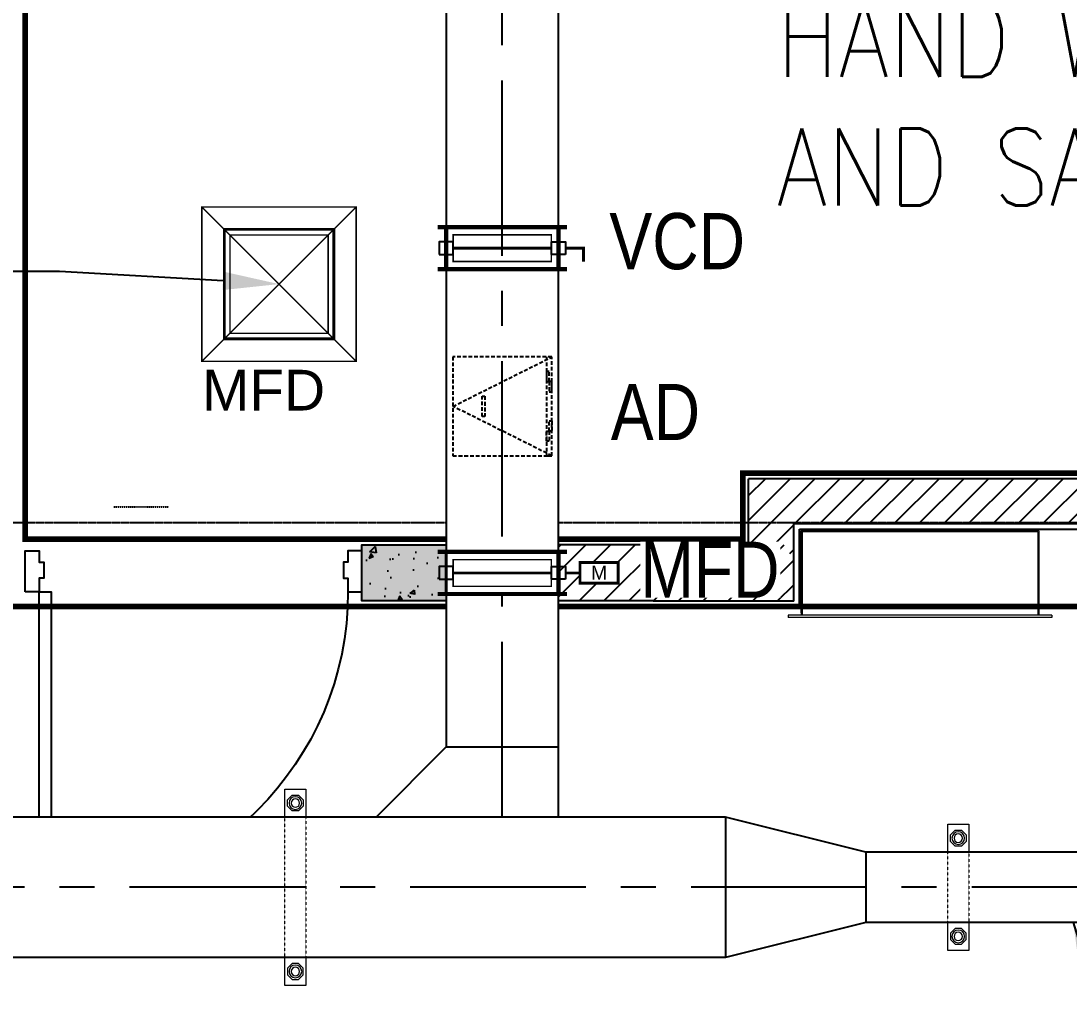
# Model space of a CAD drawing. Header units: metres. Extents: x 841183 to 1048542, y 259326 to 317714.
# Drawn here: x 954808 to 958542, y 299463 to 302969 of the extents above; entities that cross this region are included whole.
import ezdxf
from ezdxf import colors
from ezdxf.entities.mleader import LeaderData, LeaderLine
from ezdxf.math import Vec2, Vec3

# ---------------------------------------------------------------- set-up
doc = ezdxf.new("R2010")
doc.units = ezdxf.units.M
doc.set_wipeout_variables(frame=1)
for name, pattern in [('( Hidden )', [0.375, 0.25, -0.125]), ('CENTER', [2, 1.25, -0.25, 0.25, -0.25]), ('CROSS', [0.39, 0.26, -0.13]), ('DASHED2', [0.375, 0.25, -0.125]), ('HID', [0.345, 0.225, -0.12]), ('HIDDEN', [0.375, 0.25, -0.125]), ('PHANTOM', [2.5, 1.25, -0.25, 0.25, -0.25, 0.25, -0.25]), ('VILLA AXIS$0$CENTER', [2, 1.25, -0.25, 0.25, -0.25])]:
    doc.linetypes.add(name, pattern=pattern)
for name, color, linetype in [('0_ACCESS DOOR', 7, 'Continuous'), ('0_DAMPERS', 160, 'Continuous'), ('0_EXTRACT AIR DUCT', 236, 'Continuous'), ('0_HVAC TEXT', 7, 'Continuous'), ('1-TEXT', 3, 'Continuous'), ('A-AXIS LINE', 253, 'Continuous'), ('A-FIXTURES', 252, 'Continuous'), ('A-FURNITURE', 252, 'Continuous'), ('A-SECT-PATT', 9, 'Continuous'), ('A-TEXT', 252, 'Continuous'), ('A-WALL-2', 252, 'Continuous'), ('G-DIM', 1, 'Continuous'), ('Mech. Cut-out', 252, 'Continuous'), ('MOTORIZED DAMPER', 10, 'Continuous'), ('PAMCAD-PROJECTION', 7, 'Continuous'), ('RETURN AIR DUCT', 160, 'HIDDEN'), ('SUPPLY AIR DUCT', 82, 'Continuous'), ('TIP - BEAM-CONC', 6, 'Continuous'), ('TIP - DOOR2', 252, 'Continuous')]:
    doc.layers.add(name, color=color, linetype=linetype)
for name, color, linetype, lineweight in [('0_FA DUCT', 130, 'Continuous', 0), ('0_HVAC-OPENING', 126, 'Continuous', 0), ('HANGER', 252, 'Continuous', 0)]:
    doc.layers.add(name, color=color, linetype=linetype, lineweight=lineweight)
for name, color, linetype, transparency in [('A-HATCH', 252, 'Continuous', 0.6), ('A-HATCH SOLID', 253, 'Continuous', 0.6), ('A-REFLECT DOWN', 252, 'Continuous', 0.6), ('CENTER LINE', 252, 'CENTER', 0.6)]:
    doc.layers.add(name, color=color, linetype=linetype, transparency=transparency)
doc.styles.add('AIRAL', font='arial.ttf', dxfattribs={"height": 6.14})
doc.styles.add('romans', font='romans.shx', dxfattribs={"width": 0.85})
doc.styles.get("Standard").update_dxf_attribs({"font": 'ARIALN.TTF'})
doc.dimstyles.get("Standard").update_dxf_attribs({"dimtxt": 200, "dimasz": 150, "dimexe": 150, "dimexo": 150, "dimgap": 100, "dimtad": 0, "dimtih": 1, "dimtoh": 1, "dimdec": 0, "dimzin": 0, "dimdsep": 46, "dimtxsty": 'Standard', "dimcen": 0.09, "dimadec": 0, "dimazin": 0, "dimtfac": 1, "dimtdec": 0, "dimtofl": 0, "dimtmove": 0, "dimatfit": 3, "dimfxl": 1, "dimtolj": 1, "dimtzin": 0, "dimarcsym": 0})

# ---------------------------------------------------------------- blocks, each defined once
blk = doc.blocks.new('*U46')
blk.add_wipeout([(-150.0000898833387, 75.0002216750288), (250, 74.99999934382492), (250, -6.561749614775181e-07), (326.9809762586374, 0.44946596663771743), (326.9809762586374, 37.27518680779008), (462.80930242035515, 37.27518680779008), (462.80930242035515, -36.37625487451453), (326.9809762586374, -36.37625487451453), (326.9809762586374, 0.44946596663771743), (250, -6.561749614775181e-07), (250, -75.00000065617508), (-150.0000898833387, -74.99977832497109)])
at = {"layer": '0_DAMPERS', "color": 8, "linetype": 'HIDDEN', "ltscale": 150, "const_width": 5}
blk.add_lwpolyline([(-125.0000898833387, -47.49977832497098), (225, -47.50000065617496), (225, 47.49999934382504), (-125.0000898833387, 47.50022167502902)], close=True, dxfattribs=at)
at = {"layer": '0_DAMPERS', "color": 8}
for points in [[(-175.0000898833387, -22.49977832497098), (-125.0000898833387, -22.49977832497098), (-125.0000898833387, 22.50022167502902), (-175.0000898833387, 22.50022167502902)], [(275, -22.50000065617496), (225, -22.50000065617496), (225, 22.49999934382504), (275, 22.49999934382504)]]:
    blk.add_lwpolyline(points, close=True, dxfattribs=at)
at = {"layer": '0_DAMPERS', "color": 8, "ltscale": 100, "const_width": 10}
blk.add_lwpolyline([(275, -6.561749614775181e-07), (326.9809762586374, -6.561749614775181e-07), (326.9809762586374, -6.561749614775181e-07)], dxfattribs=at)
at = {"layer": 'MOTORIZED DAMPER', "const_width": 15}
for points in [[(-180.0000898833387, 75.00022167502902), (280, 74.99999934382504)], [(250, -75.00000065617496), (250, 74.99999934382504)], [(-180.0000898833387, -74.99977832497098), (280, -75.00000065617496)]]:
    blk.add_lwpolyline(points, dxfattribs=at)
at = {"layer": 'MOTORIZED DAMPER', "ltscale": 100, "const_width": 10}
for points in [[(-150.0000898833387, -74.99977832497098), (-150.0000898833387, 75.00022167502902)], [(225, -6.561749614775181e-07), (-125.0000898833387, 0.0002216750290244818)]]:
    blk.add_lwpolyline(points, dxfattribs=at)
blk.add_lwpolyline([(326.9809762586374, 37.27518680779031), (462.8093024203554, 37.27518680779031), (462.8093024203554, -36.37625487451442), (326.9809762586374, -36.37625487451442)], close=True, dxfattribs=at)
at = {"layer": '0_HVAC TEXT', "insert": (394.8951393394964, 0.4494659666379448), "char_height": 50, "width": 53.39904502046384, "attachment_point": 5, "style": 'AIRAL'}
blk.add_mtext('{\\fArial|b0|i0|c0|p34;M}', dxfattribs=at)
blk = doc.blocks.new('AD')
at = {"layer": '0_ACCESS DOOR', "linetype": 'HID', "ltscale": 50}
for p, q in [((-2.91038304567337e-11, 0), (300, 149.9999999999418)), ((300, -150), (-2.91038304567337e-11, 0))]:
    blk.add_line(p, q, dxfattribs=at)
for points in [[(-2.91038304567337e-11, -150), (300, -150), (300, 149.9999999999418), (-2.91038304567337e-11, 149.9999999999418)], [(300, 149.9999999999418), (283.7066723464191, 149.9999999999418), (283.7066723464191, -150), (300, -150)], [(284, 74.99999999995634), (292, 74.99999999995634), (292, 105.5577556421092), (284, 105.5577556421092)], [(292, 44.44224435780347), (300, 44.44224435780347), (300, 74.99999999995634), (292, 74.99999999995634)], [(88.65406926989226, 30.55775564212377), (96.65406926989226, 30.55775564212376), (96.65406926989226, -30.55775564218198), (88.65406926989226, -30.55775564218197)], [(292, -44.44224435786168), (300, -44.44224435786168), (300, -75.00000000001455), (292, -75.00000000001455)], [(284, -75.00000000001455), (292, -75.00000000001455), (292, -105.5577556421674), (284, -105.5577556421674)]]:
    blk.add_lwpolyline(points, close=True, dxfattribs=at)
blk = doc.blocks.new('*U47')
at = {"layer": '0_DAMPERS', "const_width": 15}
for points in [[(13439.73719365578, -17705.23568421178), (13899.73721902107, -17705.23568421178)], [(13469.73719365578, -17855.23568421178), (13469.73719365578, -17705.23568421178)], [(13869.73721902107, -17855.23568421178), (13869.73721902107, -17705.23568421178)], [(13439.73719365578, -17855.23568421178), (13899.73721902107, -17855.23568421178)]]:
    blk.add_lwpolyline(points, dxfattribs=at)
at = {"layer": '0_DAMPERS', "color": 8, "linetype": 'HIDDEN', "ltscale": 150, "const_width": 5}
blk.add_lwpolyline([(13494.73719365578, -17827.73568421176), (13844.73721902107, -17827.73568421176), (13844.73721902107, -17732.73568421176), (13494.73719365578, -17732.73568421176)], close=True, dxfattribs=at)
at = {"layer": '0_DAMPERS', "color": 8}
for points in [[(13444.73719365578, -17802.73568421177), (13494.73719365578, -17802.73568421177), (13494.73719365578, -17757.73568421176), (13444.73719365578, -17757.73568421176)], [(13894.73721902107, -17802.73568421177), (13844.73721902107, -17802.73568421177), (13844.73721902107, -17757.73568421176), (13894.73721902107, -17757.73568421176)]]:
    blk.add_lwpolyline(points, close=True, dxfattribs=at)
at = {"layer": '0_DAMPERS', "linetype": 'PHANTOM', "ltscale": 100, "const_width": 10}
blk.add_lwpolyline([(13844.73721902107, -17780.23568421176), (13494.73719365578, -17780.23568421176)], dxfattribs=at)
at = {"layer": '0_DAMPERS', "ltscale": 100, "const_width": 10}
blk.add_lwpolyline([(13894.73721902107, -17780.23568421176), (13959.00010657923, -17780.23568421176), (13959.00010657923, -17828.02209080194)], dxfattribs=at)
blk = doc.blocks.new('*U76')
at = {"layer": 'HANGER', "ltscale": 20}
for points in [[(0, 75), (-200, 75), (-200, -75), (0, -75)], [(1000.000069138594, -75.00631244189546), (1200.000069138594, -75.00631244189546), (1200.000069138594, 74.99368755810454), (1000.000069138594, 74.99368755810454)], [(0, -15), (0, 15)], [(1000.000069138594, -15.00631244207008), (1000.000069138594, 14.99368755792992)]]:
    blk.add_lwpolyline(points, dxfattribs=at)
at = {"layer": 'HANGER', "linetype": 'HIDDEN', "ltscale": 0.0008}
for points in [[(1000.000069138594, 74.99368755810454), (0, 75)], [(0, -75), (1000.000069138594, -75.00631244189546)]]:
    blk.add_lwpolyline(points, dxfattribs=at)
at = {"layer": 'HANGER', "ltscale": 20}
for points in [[(-76.72115865629166, 56.19766863621771), (-123.2766075234395, 56.19766863645054), (-156.1962811185513, 23.27799504133873), (-156.1962811183184, -23.27745382580906), (-123.2766075234395, -56.19712742092088), (-76.72115865629166, -56.19712742115371), (-43.80148506094702, -23.27745382580906), (-43.80148506117985, 23.2779950411059)], [(1076.721227794886, 56.19135619438045), (1123.276676662033, 56.19135619461328), (1156.196350257145, 23.27168259950147), (1156.196350256912, -23.28376626764632), (1123.276676662033, -56.20343986275814), (1076.721227794886, -56.20343986299097), (1043.801554199541, -23.28376626764632), (1043.801554199774, 23.27168259926864)]]:
    blk.add_lwpolyline(points, close=True, dxfattribs=at)
for centre, radius in [((-99.99755224213004, 0.0005930987535975873), 45.00000000000301), ((-99.99755224213004, 0.0005930987535975873), 30.00000000001519), ((1099.997621380724, -0.005719343083659885), 45.00000000000301), ((1099.997621380724, -0.005719343083659885), 30.00000000001519)]:
    blk.add_circle(centre, radius, dxfattribs=at)
blk = doc.blocks.new('*U77')
at = {"layer": 'HANGER', "ltscale": 20}
for points in [[(0, 75), (-200, 75), (-200, -75), (0, -75)], [(499.9999999986032, -75.00631244189557), (699.9999999986031, -75.00631244189557), (699.9999999986031, 74.99368755810443), (499.9999999986032, 74.99368755810443)], [(0, -15), (0, 15)], [(499.9999999986032, -15.00631244207019), (499.9999999986032, 14.99368755792981)]]:
    blk.add_lwpolyline(points, dxfattribs=at)
at = {"layer": 'HANGER', "linetype": 'HIDDEN', "ltscale": 0.0008}
for points in [[(499.9999999986032, 74.99368755810443), (0, 75)], [(0, -75), (499.9999999986032, -75.00631244189557)]]:
    blk.add_lwpolyline(points, dxfattribs=at)
at = {"layer": 'HANGER', "ltscale": 20}
for points in [[(-76.72115865629166, 56.19766863621771), (-123.2766075234395, 56.19766863645054), (-156.1962811185513, 23.27799504133873), (-156.1962811183184, -23.27745382580906), (-123.2766075234395, -56.19712742092088), (-76.72115865629166, -56.19712742115371), (-43.80148506094702, -23.27745382580906), (-43.80148506117985, 23.2779950411059)], [(576.7211586548948, 56.19135619438034), (623.2766075220426, 56.19135619461317), (656.1962811171544, 23.27168259950136), (656.1962811169216, -23.28376626764643), (623.2766075220426, -56.20343986275825), (576.7211586548948, -56.20343986299108), (543.8014850595501, -23.28376626764643), (543.801485059783, 23.27168259926853)]]:
    blk.add_lwpolyline(points, close=True, dxfattribs=at)
for centre, radius in [((-99.99755224213004, 0.0005930987535975873), 45.00000000000301), ((-99.99755224213004, 0.0005930987535975873), 30.00000000001519), ((599.9975522407332, -0.005719343083770907), 45.00000000000301), ((599.9975522407332, -0.005719343083770907), 30.00000000001519)]:
    blk.add_circle(centre, radius, dxfattribs=at)
blk = doc.blocks.new('A$C10b3fa2f')
at = {"layer": 'A-REFLECT DOWN'}
h = blk.add_hatch(dxfattribs=at)
h.set_pattern_fill('AR-HBONE', color=256, scale=75, style=0)
h.set_pattern_definition([(45, (-872853.2943273549, -501345.4365919695), (0, 424.2640687119285), [900, -300]), (135, (-872641.1622929799, -501133.3045575945), (3.33066907387547e-14, 424.2640687119285), [900, -300])])
h.paths.add_polyline_path([(-40951.92798982479, -7637.119681541168), (-40445.08106751728, -7637.119681541168), (-40278.22928806348, -7926.115440888505), (-40445.0810675174, -8215.111200235726), (-40951.92798982479, -8215.111200235668), (-41118.77976927848, -7926.115440888214)])
edge = h.paths.add_edge_path()
edge.add_line((-40250.58249417157, -6912.741519662959), (-42275.58249416994, -6912.741519663075))
edge.add_line((-42275.58249416994, -6912.741519663075), (-42275.58249416994, -105.7974012070335))
edge.add_line((-42275.58249416994, -105.7974012070335), (-42275.58249204454, 38.86289380153175))
edge.add_line((-42275.58249204454, 38.86289380153175), (-43125.00761958782, 38.86289380153175))
edge.add_line((-43125.00761958782, 38.86289380153175), (-43125.00615446293, -30517.07692860754))
edge.add_line((-43125.00615446293, -30517.07692860754), (-43000.00831965636, -30517.07692860992))
edge.add_line((-43000.00831965636, -30517.07692860992), (-43000.00831965636, -32386.123830811))
edge.add_line((-43000.00831965636, -32386.123830811), (-6450.019826940028, -32386.12383081095))
edge.add_arc((-6450.019826939795, -25886.12383081106), 6499.999999999884, 269.999999999998, 360.0000000000021)
edge.add_line((49.98017306008842, -25886.12383081083), (49.98017304693349, -22117.48955926322))
edge.add_line((49.98017304693349, -22117.48955926322), (-3025.43024842767, -22117.48955926322))
edge.add_line((-3025.43024842767, -22117.48955926322), (-3025.43024842767, -31367.48925744958))
edge.add_line((-3025.43024842767, -31367.48925744958), (-37875.58253319468, -31367.27464130643))
edge.add_line((-37875.58253319468, -31367.27464130643), (-37875.58253319468, -22117.48925744812))
edge.add_line((-37875.58253319468, -22117.48925744812), (-40250.58249417064, -22117.489257448))
edge.add_line((-40250.58249417064, -22117.489257448), (-40250.58249417157, -6912.741519662959))
blk = doc.blocks.new('door1200')
at = {"layer": 'TIP - DOOR2'}
blk.add_lwpolyline([(-515355.3396545085, 5554.001133740117), (-515355.3396545085, 4454.001133740109), (-515312.2073496787, 4454.001133740109), (-515312.2073496791, 5552.966986417573)], dxfattribs=at)
for points in [[(-515405.3396545084, 4454.001133740109), (-515405.3396545084, 4308.001133740109), (-515355.3396545084, 4308.001133740109), (-515355.3396545084, 4348.001133740109), (-515339.3396545084, 4348.001133740109), (-515339.3396545085, 4405.001133740109), (-515355.3396545085, 4405.001133740109), (-515355.3396545085, 4454.001133740109)], [(-514205.3396545085, 4454.001133740109), (-514205.3396545084, 4308.001133740109), (-514255.3396545084, 4308.001133740109), (-514255.3396545084, 4348.001133740109), (-514271.3396545084, 4348.001133740109), (-514271.3396545084, 4405.001133740109), (-514255.3396545084, 4405.001133740109), (-514255.3396545084, 4454.001133740109)]]:
    blk.add_lwpolyline(points, close=True, dxfattribs=at)
blk.add_arc((-515355.3396545085, 4454.001133740109), 1100.000000000007, 0, 90, dxfattribs=at)
blk = doc.blocks.new('A$C14A356FB')
at = {"layer": 'A-FURNITURE', "lineweight": 0}
for p, q in [((-340.6831830204464, 7.727763426315505), (-340.6831830204464, 17.45747063594172)), ((656.6141142765409, 17.45747063640738), (-340.6831830204464, 17.45747063640738)), ((-340.6831830204464, 7.727763426315505), (-340.6831830204464, 17.45747063594172)), ((656.6141142765409, 17.45747063640738), (-340.6831830204464, 17.45747063640738)), ((656.6141142765409, 7.727763426315505), (-340.6831830204464, 7.727763426315505)), ((656.6141142765409, 7.727763426315505), (-340.6831830204464, 7.727763426315505)), ((-292.0345343716908, -310.992427352583), (-292.0345343716908, 7.727763426315505)), ((-292.0345343716908, -310.992427352583), (-292.0345343716908, 7.727763426315505)), ((-288.3858857229934, -307.3437787038274), (-288.3858857229934, 7.727763426315505)), ((-288.3858857229934, -307.3437787038274), (-288.3858857229934, 7.727763426315505)), ((604.3168169790297, -307.3437787038274), (604.3168169790297, 7.727763426315505)), ((604.3168169790297, -307.3437787038274), (604.3168169790297, 7.727763426315505)), ((607.9654656283674, -310.992427352583), (607.9654656283674, 7.727763426315505)), ((607.9654656283674, -310.992427352583), (607.9654656283674, 7.727763426315505)), ((656.6141142765409, 7.727763426315505), (656.6141142765409, 17.45747063640738)), ((656.6141142765409, 7.727763426315505), (656.6141142765409, 17.45747063640738)), ((-292.0345343716908, -0.4611181307118386), (-292.0345343716908, -310.992427352583)), ((-292.0345343716908, -0.4611181307118386), (-292.0345343716908, -310.992427352583)), ((-288.3858857229934, -199.3963583935983), (-288.3858857229934, -247.5380307543091)), ((-288.3858857229934, -199.3963583935983), (-288.3858857229934, -247.5380307543091)), ((-288.3858857229934, -221.6618818612769), (-288.3858857229934, -225.5733927406836)), ((-288.3858857229934, -221.6618818612769), (-288.3858857229934, -225.5733927406836)), ((607.9654656277271, -310.992427352583), (-292.0345343722729, -310.992427352583)), ((607.9654656277271, -310.992427352583), (-292.0345343722729, -310.992427352583)), ((604.3168169790297, -307.3437787038274), (-288.3858857229934, -307.3437787038274)), ((604.3168169790297, -307.3437787038274), (-288.3858857229934, -307.3437787038274))]:
    blk.add_line(p, q, dxfattribs=at)
blk = doc.blocks.new('Stf200x300')
at = {"layer": 'A-HATCH SOLID'}
blk.add_hatch(color=256, dxfattribs=at).paths.add_polyline_path([(100, 150), (-99.99999999999997, 150), (-99.99999999999997, -150), (100, -150)])
at = {"layer": 'A-SECT-PATT'}
h = blk.add_hatch(dxfattribs=at)
h.set_pattern_fill('AR-CONC', color=8, style=0)
h.set_pattern_definition([(49.99999999999999, (0, 0), (182.184668996004, -15.93908553890309), [19.05, -209.55]), (355, (0, 0), (-35.24342142496934, 191.0568452390351), [15.24, -167.64058417]), (100.4514447, (15.182007, -1.3282535), (146.9412470903533, 175.1177519121951), [16.1900088, -178.0902446]), (46.18420000000002, (0, 50.8), (271.0790408921299, -42.04232793272715), [28.575, -314.3249999999999]), (96.63555760999996, (22.5899, 47.2965), (237.404134051503, 247.4261245977215), [24.28502314, -267.13560816]), (351.1841511700001, (0, 50.8), (237.404134064977, 247.4261245855326), [22.85996707, -251.45973192]), (21, (25.4, 38.1), (151.6143912691325, -102.2651981870876), [19.05, -209.55]), (326.0000000000001, (25.4, 38.1), (61.80202834764707, 184.1879661223193), [15.24, -167.64]), (71.45144499999999, (38.0345326, 29.5779001), (213.4164192787161, 81.92276888590524), [16.1900088, -178.0899376]), (37.50000000000001, (0, 0), (3.088603250591817, 84.55503887315311), [0, -165.608, 0, -170.18, 0, -168.275]), (7.499999999999999, (0, 0), (66.81966251030575, 100.1805748181195), [0, -97.02799999999999, 0, -161.798, 0, -64.135]), (327.5, (-56.642, 0), (135.5905951668714, -5.728743992673444), [0, -63.5, 0, -198.12, 0, -262.89]), (317.5, (-82.042, 0), (148.129181386018, 25.42649103333303), [0, -82.55, 0, -131.572, 0, -186.69])])
h.paths.add_polyline_path([(100, 150), (-99.99999999999997, 150), (-99.99999999999997, -150), (100, -150)])
at = {"layer": 'A-WALL-2'}
blk.add_lwpolyline([(-99.99999999999997, -150), (100, -150), (100, 150), (-99.99999999999997, 150)], close=True, dxfattribs=at)
blk = doc.blocks.new('A$Cef9c9996')
at = {"layer": 'A-HATCH'}
h = blk.add_hatch(dxfattribs=at)
h.set_pattern_fill('ANSI31', color=256, scale=500, angle=-180)
h.set_pattern_definition([(225, (-959189.82716231, -309197.1379381258), (44.19417382415921, -44.19417382415924), [])])
h.paths.add_polyline_path([(-6899.128854190232, -10620.96559102344), (-5439.128850012552, -10620.96559102344), (-5439.128842987819, -10886.92672314646), (-5599.128849141533, -10886.92672314646), (-5599.128850883571, -10780.96559102344), (-6739.128850012785, -10780.96559102344), (-6739.128850012785, -10886.92672314646), (-6899.128854190465, -10886.92672314646)])
h = blk.add_hatch(dxfattribs=at)
h.set_pattern_fill('ANSI31', color=256, scale=500, angle=-180)
h.set_pattern_definition([(225, (80032.79794906278, 2551.909802500682), (44.1941738241592, -44.19417382415924), [])])
h.paths.add_polyline_path([(-7976.079275624477, -10856.6906824524), (-7976.079275624477, -11056.6906824524), (-6737.710987564176, -11056.65051973535), (-6737.710987564176, -10856.65051973535)])
at = {"layer": 'A-REFLECT DOWN'}
h = blk.add_hatch(dxfattribs=at)
h.set_pattern_fill('AR-HBONE', color=256, scale=75, style=0)
h.set_pattern_definition([(45, (-873053.32716231, -501634.6379381258), (0, 424.2640687119285), [900, -300]), (135, (-872841.195127935, -501422.5059037508), (3.33066907387547e-14, 424.2640687119285), [900, -300])])
h.paths.add_polyline_path([(-41151.96082477993, -7926.321027697413), (-40645.11390247243, -7926.321027697413), (-40478.26212301862, -8215.31678704475), (-40645.11390247254, -8504.312546391971), (-41151.96082477993, -8504.312546391913), (-41318.81260423362, -8215.31678704446)])
edge = h.paths.add_edge_path()
edge.add_line((-40450.61532912671, -7201.942865819205), (-42475.61532912508, -7201.942865819321))
edge.add_line((-42475.61532912508, -7201.942865819321), (-42475.61532912508, -394.9987473632791))
edge.add_line((-42475.61532912508, -394.9987473632791), (-42475.61532699969, -250.3384523547138))
edge.add_line((-42475.61532699969, -250.3384523547138), (-43325.04045454296, -250.3384523547138))
edge.add_line((-43325.04045454296, -250.3384523547138), (-43325.03898941807, -30806.27827476378))
edge.add_line((-43325.03898941807, -30806.27827476378), (-43200.04115461151, -30806.27827476617))
edge.add_line((-43200.04115461151, -30806.27827476617), (-43200.04115461151, -32675.32517696725))
edge.add_line((-43200.04115461151, -32675.32517696725), (-6650.05266189517, -32675.32517696719))
edge.add_arc((-6650.052661894937, -26175.32517696731), 6499.999999999884, 269.999999999998, 360.0000000000021)
edge.add_line((-150.0526618950535, -26175.32517696708), (-150.0526619082084, -22406.69090541947))
edge.add_line((-150.0526619082084, -22406.69090541947), (-3225.463083382812, -22406.69090541947))
edge.add_line((-3225.463083382812, -22406.69090541947), (-3225.463083382812, -31656.69060360582))
edge.add_line((-3225.463083382812, -31656.69060360582), (-38075.61536814983, -31656.47598746268))
edge.add_line((-38075.61536814983, -31656.47598746268), (-38075.61536814983, -22406.69060360437))
edge.add_line((-38075.61536814983, -22406.69060360437), (-40450.61532912578, -22406.69060360425))
edge.add_line((-40450.61532912578, -22406.69060360425), (-40450.61532912671, -7201.942865819205))
at = {"layer": 'A-AXIS LINE', "linetype": 'VILLA AXIS$0$CENTER', "ltscale": 4}
blk.add_line((-40765.74436729343, -10776.69042736484, -87.13858108269181), (8014.647564482526, -10776.69042736484, 26.44237150995622), dxfattribs=at)
at = {"layer": 'A-FIXTURES'}
for points, elevation in [([(-6919.128856449854, -10836.6907545451), (-6919.128850012552, -10600.96559102344)], 47.92295521626833), ([(-5419.128850012552, -10600.96559102344), (-6919.128850012552, -10600.96559102344)], 47.92295521626833), ([(-6717.710990839638, -11076.92678431887), (-6717.710983324796, -10800.96559102344)], 47.92295521626833), ([(-6717.710983324796, -10800.96559102344), (-5619.128850012552, -10800.96559102344)], 47.92295521626833), ([(-7976.046712395735, -10836.69081659772), (-7976.437473243335, -11076.69049808668)], 6.311954990201059), ([(-7238.014608394587, -10836.69089472032), (-7976.046712395735, -10836.69081659772)], 47.92295521626833), ([(-7238.014608310419, -10836.69076343748), (-6919.128856449854, -10836.6907545451)], 47.92295521626833), ([(-7238.168546973844, -11076.69044562132), (-7976.437473243335, -11076.69049808668)], 47.92295521626833), ([(-7238.168547019479, -11076.69051668671), (-6717.710990839638, -11076.92678431887)], 47.92295521626833)]:
    blk.add_lwpolyline(points, dxfattribs=dict(at, elevation=elevation))
at = {"layer": 'A-WALL-2'}
for p, q in [((-6899.128857002594, -10856.92680680822, 21.79752561385997), (-6899.128850558773, -10620.96559102344, 21.79752561385997)), ((-5439.128850012552, -10620.96559102344, 21.79752561385997), (-6899.128850558773, -10620.96559102344, 21.79752561385997)), ((-6737.710990295047, -11056.92681461154, 19.58946008999268), (-6737.710982780205, -10780.96559102344, 21.79752561385997)), ((-6737.710990295047, -11056.92681461154, 19.58946008999268), (-6737.710982780205, -10780.96559102344, 21.79752561385997)), ((-6737.710982780205, -10780.96559102344, 21.79752561385997), (-5599.128850012552, -10780.96559102344, 21.79752561385997)), ((-6936.186896256404, -10856.69092666957, -22.57459816143174), (-7976.079275842872, -10856.69081659429, -11.99886915294353)), ((-6899.128857002594, -10856.92680680822, 21.79752561385997), (-6938.168547019479, -10856.92679217545, 21.79746396695157)), ((-7238.15571885067, -11056.69062600954, 40.45252242076198), (-7976.404910004465, -11056.69062600954, 30.52333587557044)), ((-7238.155711047584, -11056.4423578456, -11.699323869176), (-6737.710990281776, -11056.44230070338, -9.297517912273491)), ((-7238.155711047584, -11056.4423578456, -11.699323869176), (-6737.710990281776, -11056.44230070338, -9.297517912273491))]:
    blk.add_line(p, q, dxfattribs=at)
at = {"layer": 'Mech. Cut-out', "color": 8, "linetype": 'CROSS', "ltscale": 0.5}
blk.add_line((-9159.621020639315, -10720.69368449954, 0.7296875505087996), (-8965.380078918766, -10720.69368449954, 0.7296875505087996), dxfattribs=at)
at = {"layer": 'RETURN AIR DUCT', "linetype": 'PHANTOM', "ltscale": 500, "const_width": 20, "elevation": 98.46183226748218}
blk.add_lwpolyline([(-3540.037872850779, -11076.69042736484), (-37775.61536573071, -11076.69042736484), (-37775.61536573071, -13076.68956855062), (-3540.037872850779, -13076.68956855062), (-3540.037872850779, -11076.69042736484)], close=True, dxfattribs=at)
at = {"color": 252, "true_color": 0x939598, "xscale": -1, "rotation": 180}
blk.add_blockref('door1200', (505929.2603788839, -6570.301182950498, 6.311954990201059), dxfattribs=at)
at = {"layer": 'G-DIM', "xscale": -0.9412705281527605, "yscale": 0.9412705281527605, "zscale": 0.9412705281527605, "rotation": 179.9999990536742}
for p in [(-6436.376310895663, -11099.65362326684, 2.711741947096328), (-6436.376047143247, -11099.65335951396, 2.711741947096328)]:
    blk.add_blockref('A$C14A356FB', p, dxfattribs=at)
at = {"layer": 'TIP - BEAM-CONC', "linetype": 'DASHED2', "xscale": -1, "rotation": 90}
blk.add_blockref('Stf200x300', (-8126.079275624477, -10956.6906824524, 6.311954990201059), dxfattribs=at)
at = {"layer": 'A-TEXT', "insert": (-6798.569228071719, -8914.577682220377, 77.78491311008304), "char_height": 275, "width": 3305.08434778628, "attachment_point": 1, "style": 'romans', "bg_fill": 2}
blk.add_mtext('HAND WASH BASIN\\PAND SAFETY SHOWER ', dxfattribs=at)
at = {"layer": 'RETURN AIR DUCT', "linetype": 'PHANTOM', "ltscale": 500, "const_width": 20, "elevation": 98.46183226748218}
blk.add_lwpolyline([(-3340.037872851244, -574.9987473635119), (-3540.037872850779, -574.9987473635701), (-3540.037872850779, -374.9987473635119), (-9476.071854826878, -374.9987473635119), (-9476.079192816629, -10836.68976445205), (-6919.128854033072, -10836.69081659772), (-6919.128854033072, -10600.96559102344), (-5419.12884759577, -10600.96559102344), (-5419.12882286252, -10836.69062452385), (-3540.03878460289, -10836.69081659772), (-3540.038784602773, -10476.26786401292), (-3340.037872851244, -10476.26786401292), (-3340.037872851244, -574.9987473635119)], close=True, dxfattribs=at)
blk = doc.blocks.new('*U53')
at = {"color": 255}
blk.add_wipeout([(983.2752374821864, -1854.7650972569663), (4104.49309142767, -1854.7650972569663), (4104.49309142767, -2778.2733147066742), (983.2752374821864, -2778.2733147066742)], dxfattribs=at)
blk.add_lwpolyline([(983.2752374821866, -1854.765097256968), (4104.49309142767, -1854.765097256968), (4104.49309142767, -2778.273314706676), (983.2752374821866, -2778.273314706676)], close=True)
for points in [[(2604.49309142767, -1854.765097256968), (2604.49309142767, -2778.273314706676)], [(983.2752374821866, -2316.519205981793), (4104.49309142767, -2316.519205981793)]]:
    blk.add_lwpolyline(points)
at = {"layer": 'SUPPLY AIR DUCT'}
for tag, p in [('L/S', (1096.216785836878, -2201.089612824886)), ('M/S', (2755.256240855924, -2201.089612824886)), ('SIZE', (1096.216785836878, -2651.661604526205)), ('SAD', (2755.256240855924, -2651.661604526264))]:
    blk.add_attdef(tag, p, '', height=250, dxfattribs=at)
blk.add_leader([(0, 0), (503.9321176341036, -2314.618630109864), (983.2752374821866, -2316.519205981793)], dimstyle='Standard', override={"dimasz": 250, "dimgap": 100, "dimtad": 0})
blk = doc.blocks.new('*U54')
at = {"color": 255}
blk.add_wipeout([(274.22944593953434, -1980.41936683323), (-2846.98840800595, -1980.41936683323), (-2846.98840800595, -2903.927584282938), (274.22944593953434, -2903.927584282938)], dxfattribs=at)
blk.add_lwpolyline([(274.2294459395343, -1980.41936683323), (-2846.988408005949, -1980.41936683323), (-2846.988408005949, -2903.927584282937), (274.2294459395343, -2903.927584282937)], close=True)
for points in [[(-1346.988408005949, -1980.41936683323), (-1346.988408005949, -2903.927584282937)], [(274.2294459395343, -2442.173475558055), (-2846.988408005949, -2442.173475558055)]]:
    blk.add_lwpolyline(points)
at = {"layer": 'SUPPLY AIR DUCT'}
for tag, p in [('M/S', (-2013.440506956714, -2326.743882401148)), ('L/S', (-274.2509837248429, -2326.743882401148)), ('SAD', (-2083.699715687955, -2777.315874102525)), ('SIZE', (-472.9208336566298, -2777.315874102467))]:
    blk.add_attdef(tag, p, '', height=250, dxfattribs=at)
blk.add_leader([(0, 0), (753.5725657876173, -2440.272899686126), (274.2294459395343, -2442.173475558055)], dimstyle='Standard', override={"dimasz": 250, "dimgap": 100, "dimtad": 0})
blk = doc.blocks.new('A$Caca1db55')
at = {"layer": '0_FA DUCT', "elevation": 73.85109854296583}
for points, const_width in [([(-8566.540740934783, -9457.605424461304), (-8176.540740934783, -9457.605424461304), (-8176.540740934783, -9847.605424461304), (-8566.540740934783, -9847.605424461304)], 10), ([(-8546.540740934783, -9477.605424461304), (-8196.540740934783, -9477.605424461304), (-8196.540740934783, -9827.605424461304), (-8546.540740934783, -9827.605424461304)], 5)]:
    blk.add_lwpolyline(points, close=True, dxfattribs=dict(at, const_width=const_width))
at = {"layer": '0_HVAC-OPENING', "linetype": '( Hidden )', "ltscale": 100, "const_width": 5, "elevation": 103.7130564367805}
blk.add_lwpolyline([(-8646.715195183526, -9927.886918644537), (-8096.715195183526, -9927.886918644537), (-8096.715195183526, -9377.886918644537), (-8646.715195183526, -9377.886918644537)], close=True, dxfattribs=at)
for points in [[(-8096.715195183526, -9927.886918644537), (-8646.715195183526, -9377.886918644537)], [(-8646.715195183526, -9927.886918644537), (-8096.715195183526, -9377.886918644537)]]:
    blk.add_lwpolyline(points, dxfattribs=at)
at = {"layer": '0_HVAC TEXT', "insert": (-8426.652635202277, -10030.51204308216, 197.4355945366387), "char_height": 145, "width": 442.9880420633081, "attachment_point": 5, "style": 'AIRAL'}
blk.add_mtext('{\\fArial|b0|i0|c0|p34;MFD}', dxfattribs=at)
ml = blk.add_multileader_mtext('Standard')
ml.set_content('STL WITH \\PFINE FILTER FOR \\PBATTERY ROOM', color=256)
ml.set_leader_properties()
ml.build(insert=Vec2(0, 0))
ml.multileader.update_dxf_attribs({"text_left_attachment_type": 2, "text_right_attachment_type": 2, "dogleg_length": 200, "arrow_head_size": 200})
ctx = ml.context
ctx.base_point, ctx.char_height, ctx.arrow_head_size, ctx.landing_gap_size, ctx.plane_origin = Vec3(-10978.49931154543, -9607.340492317046, 211.5568171392674), 150, 200, 100, Vec3(-12617.59195082344, -11440.26791152783, 211.5568171392674)
ctx.left_attachment, ctx.right_attachment, ctx.text_align_type = 2, 2, 2
notes = []
notes.append((ctx, [(0, (1, 1, 0), (-9153.703950017458, -9607.340492317046, 211.5568171392674), (-1, 0), 200, [(0, [(-8371.487220967538, -9652.65894442855, 211.5568171392674)], 0, [])])]))
ctx.mtext.insert, ctx.mtext.alignment, ctx.mtext.flow_direction = Vec3(-9453.703950017458, -9277.071051662206, 211.5568171392674), 3, 5
ctx.mtext.has_bg_fill, ctx.mtext.bg_color, ctx.mtext.bg_scale_factor, ctx.mtext.bg_transparency, ctx.mtext.use_window_bg_color = 1, -1027028792, 1.5, 0, 1
for ctx, leaders in notes:
    for number, flags, end, landing, length, lines in leaders:
        leader = LeaderData()
        leader.index, (leader.has_last_leader_line, leader.has_dogleg_vector, leader.attachment_direction) = number, flags
        leader.last_leader_point, leader.dogleg_vector, leader.dogleg_length = Vec3(end), Vec3(landing), length
        for number, points, colour, breaks in lines:
            line = LeaderLine()
            line.index, line.vertices, line.color, line.breaks = number, Vec3.list(points), colors.encode_raw_color(colour), breaks
            leader.lines.append(line)
        ctx.leaders.append(leader)
at = {"layer": '0_FA DUCT', "linetype": 'HIDDEN', "ltscale": 80, "const_width": 5, "elevation": 73.85109854296583}
for points in [[(-8546.540740934783, -9477.605424461304), (-8196.540740934783, -9827.605424461304)], [(-8196.540740934783, -9477.605424461304), (-8546.540740934783, -9827.605424461304)]]:
    blk.add_lwpolyline(points, dxfattribs=at)

msp = doc.modelspace()

# ---------------------------------------------------------------- block references
at = {"layer": 'PAMCAD-PROJECTION', "color": 6}
msp.add_blockref('A$Cef9c9996', (964298.7432553077, 311958.8843501199, -97.75937034918235), dxfattribs=at)

# ---------------------------------------------------------------- next in the draw order: block references
at = {"color": 2}
msp.add_blockref('A$C10b3fa2f', (964098.7104488802, 311683.8856027563, -103.7130564367805), dxfattribs=at)

# ---------------------------------------------------------------- next in the draw order: wipeouts: each hides what was drawn before it
at = {"color": 255}
msp.add_wipeout([(958608.6435718897, 291727.1934804993), (958608.6435718897, 291027.1934804993), (939689.44357595, 291027.1934804993), (939189.4435759499, 291002.19348049926), (928141.6539072699, 291002.19348049926), (928036.6633950769, 291003.40908448474), (927883.7347794825, 291026.06481863314), (927664.9750200589, 291105.7989500461), (927434.5471260834, 291270.0866993127), (927315.2122966659, 291414.1710437686), (927223.7937485218, 291580.28955133894), (927167.6008108931, 291750.8738714534), (927141.6539072699, 291977.19348049926), (927141.6539072699, 296242.1945316276), (927125.2129490685, 296310.47324246675), (927107.2499894503, 296337.78504258214), (927076.6372542707, 296365.7980539583), (927011.2281837844, 296392.19453162764), (926991.6539072699, 296392.1945316276), (926991.6539072699, 297392.19453162764), (927018.6207061702, 297395.89919551485), (927062.3645853886, 297421.483853509), (927083.1063138373, 297451.7413817747), (927091.6539072699, 297492.19453162764), (927091.6539072699, 299557.1942898264), (927079.1968821031, 299626.67545699235), (927052.9485123941, 299675.4484667414), (927022.6318740722, 299708.3391614308), (927012.1592079753, 299716.8140646099), (927000.5531663065, 299724.9469392281), (926947.3193305903, 299749.2915585383), (926899.5076387769, 299757.19429498137), (926575.8873872076, 299757.1943001363), (926575.8873911899, 300007.1943001363), (926899.5076427592, 300007.1942949813), (926975.8873911898, 299999.24035098584), (927060.3948119422, 299974.3591338512), (927108.7704748439, 299951.3521212654), (927146.9707443416, 299927.75239958457), (927192.7089376985, 299891.6578433766), (927259.559888079, 299816.318177735), (927295.6380199549, 299870.28166988876), (927356.9902997727, 299948.66943535046), (927440.1028770473, 300035.41967375984), (927529.6025162709, 300110.65198439267), (927750.6735896292, 300239.9325097216), (927908.3614950468, 300295.08909524814), (928078.7101328529, 300326.38059060246), (928191.653924062, 300332.1942701705), (928364.5543933975, 300332.1942675546), (928523.1278871603, 300332.1942701706), (929080.6266073677, 300332.1942617359), (929330.6266104606, 300582.19425761135), (929330.6266391852, 302572.0541226571), (929130.6266420721, 302772.05411399587), (927101.1178570607, 302772.05414329283), (927101.1178606696, 303022.0541432925), (929330.626645681, 303022.05411110853), (929330.626683423, 305636.57186534925), (929480.6266906405, 306136.571863184), (929480.6267184181, 308560.8676513984), (929480.6267415978, 310583.8856049217), (929780.6267415977, 310583.885600591), (929780.6266773985, 306136.5718588533), (929930.6266834227, 305636.57185668795), (929930.6266031698, 300332.1942488757), (930756.4756166072, 300332.194236381), (931256.475616226, 300307.19422890595), (932108.7725358743, 300307.1942159078), (932358.7725674219, 300557.19424707396), (932358.7725674219, 305850.17354698497), (932658.7725674219, 305850.17354698497), (932658.7725674219, 300582.19424895005), (932658.7725632238, 300307.1942075117), (939774.0856411513, 300307.1940988812), (940024.0856449644, 300557.19409506855), (940023.9670716691, 306115.5566521308), (939873.9670739565, 306265.55665441847), (936824.5680460798, 306265.55665441847), (936824.5680487487, 306440.556700923), (940024.0857346879, 306440.55665212905), (940024.0857854828, 309771.2689629595), (940524.0857854828, 309771.26895533426), (940523.9670739565, 306440.55665213085), (942824.1011370488, 306440.5566872088), (942824.1011397176, 306265.5566872089), (940673.9670766254, 306265.5566872089), (940523.9670789129, 306115.5566521308), (940524.0856411152, 300307.19408744335), (942231.5120126113, 300307.19406137854), (942731.5120118479, 300257.19405374577), (949523.158769847, 300257.19399841403), (949773.1589233885, 300507.1941448038), (949773.1590561487, 309212.55062070565), (950373.1590561487, 309212.55061155534), (950373.158919576, 300257.1939854512), (951436.4823670969, 300257.1939759481), (951936.4823651888, 300132.1939683154), (956072.663825369, 300132.193865619), (956322.664062491, 300382.1941027411), (956322.6640624912, 310583.88560275635), (956722.664062491, 310583.88560275635), (956722.664062491, 300132.19386180636), (957318.436461379, 300132.1938527113), (957818.4364594708, 300007.19382343546), (960069.9330885921, 300007.1937890652), (960069.9330847795, 299757.1937890652), (957818.4364556543, 299757.19382343546), (957318.436453746, 299632.19384854846), (951936.482357556, 299632.1939307081), (951436.4823556477, 299507.19397594815), (942731.5120003988, 299507.1940543058), (942231.5119996356, 299457.19406137854), (931256.4756032502, 299457.1942289186), (930757.722485692, 299432.2565805029), (928191.653924062, 299432.1942701705), (928140.1478224412, 299425.4483082282), (928082.6840131439, 299399.9010445541), (928026.9225808235, 299345.61203812243), (927995.3650040271, 299270.5435395726), (927991.65390727, 297492.19453162764), (927999.9098801416, 297452.4071782817), (928020.9432291513, 297421.48385350895), (928046.6063196776, 297402.91567157605), (928091.6539072699, 297392.19453162747), (928091.6539072708, 296392.1945316277), (928029.0716203585, 296378.51568686386), (927985.5878900919, 296348.26054880564), (927959.2346669318, 296312.6583151498), (927945.7430276648, 296276.97980455816), (927941.6539072699, 296242.1945316276), (927941.6539072699, 291977.19348049915), (927952.1555896364, 291913.23734229454), (928000.2325510326, 291835.77212426194), (928066.367905195, 291780.6255902831), (928141.6539072699, 291752.19348049926), (939189.4435759499, 291752.19348049926), (939689.44357595, 291727.1934804993)], dxfattribs=at)

# ---------------------------------------------------------------- next in the draw order: linework, layer by layer
at = {"layer": 'CENTER LINE', "ltscale": 500}
msp.add_lwpolyline([(956522.664062491, 300132.1938618064), (956522.664062491, 310083.8856027563)], dxfattribs=at)
at = {"layer": 'CENTER LINE', "ltscale": 500, "elevation": -29.86195789381471}
msp.add_lwpolyline([(959819.933086679, 299882.1937928815), (926223.1278871602, 299882.1943057554)], dxfattribs=at)
at = {"layer": 'SUPPLY AIR DUCT'}
for points in [[(956722.664062491, 300132.1938618064), (956722.664062491, 310583.8856027563), (956322.664062491, 310583.8856027563), (956322.664062491, 300382.1941027411)], [(956072.663825369, 300132.193865619), (956322.664062491, 300382.1941027411)], [(956322.664062491, 300382.1941027411), (956722.664062491, 300382.1941027411)]]:
    msp.add_lwpolyline(points, dxfattribs=at)
at = {"layer": 'SUPPLY AIR DUCT', "elevation": -29.86195789381471}
for points in [[(957318.436461379, 300132.1938485484), (951936.4823651888, 300132.1939683153)], [(957318.436461379, 300132.1938485484), (957318.436453746, 299632.1938485484)], [(957818.4364594708, 300007.1938234355), (957318.436461379, 300132.1938485484)], [(960069.9330885921, 300007.1937890651), (957818.4364594708, 300007.1938234355)], [(957818.4364594708, 300007.1938234355), (957818.4364556543, 299757.1938234355)], [(957818.4364556543, 299757.1938234355), (957318.436453746, 299632.1938485484)], [(960069.9330847795, 299757.1937890651), (957818.4364556543, 299757.1938234355)], [(957318.436453746, 299632.1938485484), (951936.4823575559, 299632.1939683153)]]:
    msp.add_lwpolyline(points, dxfattribs=at)

# ---------------------------------------------------------------- next in the draw order: block references
at = {"layer": '0_DAMPERS'}
msp.add_blockref('*U47', (942852.9268688352, 319939.4627571995, -29.86195789381471), dxfattribs=at)
at = {"layer": '0_EXTRACT AIR DUCT', "xscale": 1.174216359555482, "yscale": 1.174216359555482, "zscale": 1.174216359555482}
msp.add_blockref('AD', (956346.7881346422, 301595.6697954337, -29.86195789381471), dxfattribs=at)

# ---------------------------------------------------------------- next in the draw order: texts
at = {"layer": '1-TEXT', "color": 0}
for s, p in [('VCD', (956904.0091620766, 302084.2270729878, -29.86195789381471)), ('AD', (956909.139369911, 301475.5666729638, -227.2387214841442))]:
    msp.add_text(s, height=200, dxfattribs=at).set_placement(p)
at = {"layer": '1-TEXT', "color": 0, "insert": (957014.251909181, 301113.5236958914, -242.1697004310516), "char_height": 200, "width": 498.6609822646662, "attachment_point": 1, "bg_fill": 3, "box_fill_scale": 1, "bg_fill_color": 256, "bg_fill_transparency": 0}
msp.add_mtext('MFD', dxfattribs=at)

# ---------------------------------------------------------------- next in the draw order: block references
at = {"color": 2}
msp.add_blockref('*U46', (956472.6640695665, 301002.1934459924, -29.86195789381471), dxfattribs=at)
ref = msp.add_blockref('*U54', (958556.543387428, 299757.1938121679), dxfattribs=dict(xscale=0.8, yscale=0.8, zscale=0.8))
ref.add_attrib('SAD', 'SAD', (956889.583614878, 297535.3411128859), dxfattribs={"layer": 'SUPPLY AIR DUCT', "height": 200})
ref.add_attrib('SIZE', '250x200', (957811.3581529723, 297535.3411128859), dxfattribs={"layer": 'SUPPLY AIR DUCT', "height": 200})
ref.add_attrib('M/S', '2.18 M/S', (956446.7459613992, 297895.7987062469), dxfattribs={"layer": 'SUPPLY AIR DUCT', "height": 200})
ref.add_attrib('L/S', '105 L/S', (957882.9816181838, 297895.7987062469), dxfattribs={"layer": 'SUPPLY AIR DUCT', "height": 200})
at = {"xscale": 0.8, "yscale": 0.8, "zscale": 0.8}
msp.add_blockref('*U53', (952619.5253341811, 299632.1939535178, -29.86195789381471), dxfattribs=at).add_auto_attribs({'SAD': 'SAD', 'SIZE': '500x500', 'M/S': '4.29 M/S', 'L/S': '1006.2 L/S'})

# ---------------------------------------------------------------- next in the draw order: block references
at = {"layer": 'HANGER', "xscale": -0.5, "yscale": 0.5, "zscale": 0.5, "rotation": 90}
for name, p in [('*U76', (955785.2898536625, 300132.1938727542)), ('*U77', (958147.2914013448, 300007.1938184153, -29.86195789381471))]:
    msp.add_blockref(name, p, dxfattribs=at)

# ---------------------------------------------------------------- next in the draw order: block references
at = {"color": 2}
msp.add_blockref('A$Caca1db55', (964098.7104488802, 311683.8856027563, -103.7130564367805), dxfattribs=at)

doc.saveas('drawing.dxf')
